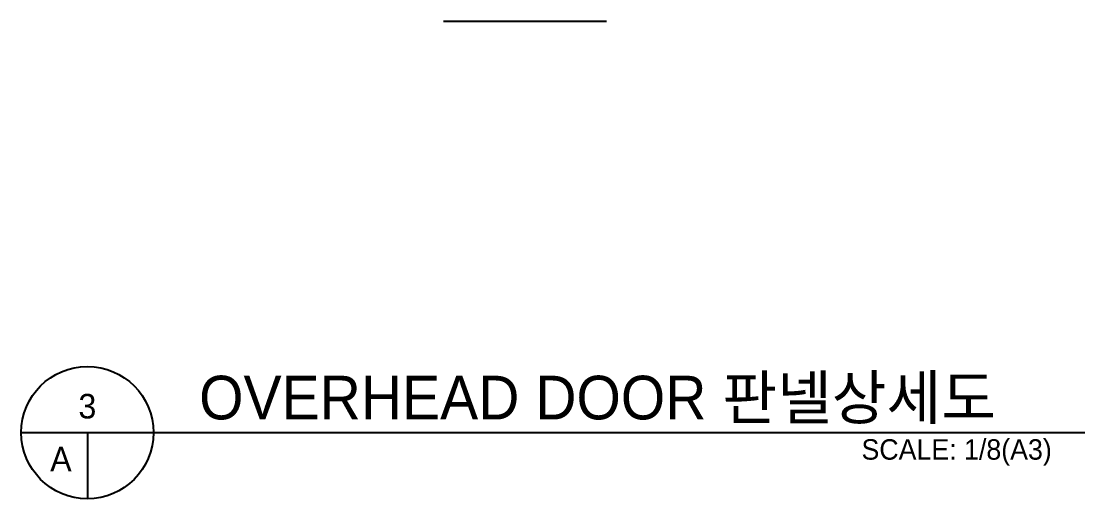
# Model space of a CAD drawing. Header units: millimetres. Extents: x 1448 to 104164, y -19509 to -89.
# Drawn here: x 102924 to 103549, y -2209 to -1929 of the extents above; entities that cross this region are included whole.
import ezdxf
from ezdxf.enums import TextEntityAlignment as Align

# ---------------------------------------------------------------- set-up
doc = ezdxf.new("R2010")
doc.units = ezdxf.units.MM
doc.header["$LTSCALE"] = 60
doc.header["$MEASUREMENT"] = 0
for name, color, linetype in [('HAT', 8, 'CONTINUOUS'), ('SYM', 7, 'CONTINUOUS'), ('TEXT', 3, 'CONTINUOUS')]:
    doc.layers.add(name, color=color, linetype=linetype)
doc.styles.add('0T-OUT', font='H2GTRE.TTF')

msp = doc.modelspace()

# ---------------------------------------------------------------- linework, layer by layer
at = {"layer": 'HAT'}
msp.add_line((103172.2, -1928.96), (103267.91, -1928.96), dxfattribs=at)
at = {"layer": 'SYM'}
for p, q in [((102924.39, -2170.29), (103548.52, -2170.29)), ((102963.18, -2170.29), (102963.18, -2209.08))]:
    msp.add_line(p, q, dxfattribs=at)
msp.add_circle((102963.18, -2170.29), 38.79, dxfattribs=at)

# ---------------------------------------------------------------- texts
at = {"layer": 'TEXT', "style": '0T-OUT'}
msp.add_text('OVERHEAD DOOR 판넬상세도', height=25.6, dxfattribs=at).set_placement((103028.78, -2162.53))
for s, p in [('3', (102963.18, -2154.78)), ('A', (102947.66, -2185.81))]:
    msp.add_text(s, height=14.4, dxfattribs=at).set_placement(p, align=Align.MIDDLE)
msp.add_text('SCALE: 1/8(A3)', height=12, dxfattribs=at).set_placement((103529.18, -2174.17), align=Align.TOP_RIGHT)

doc.saveas('drawing.dxf')
